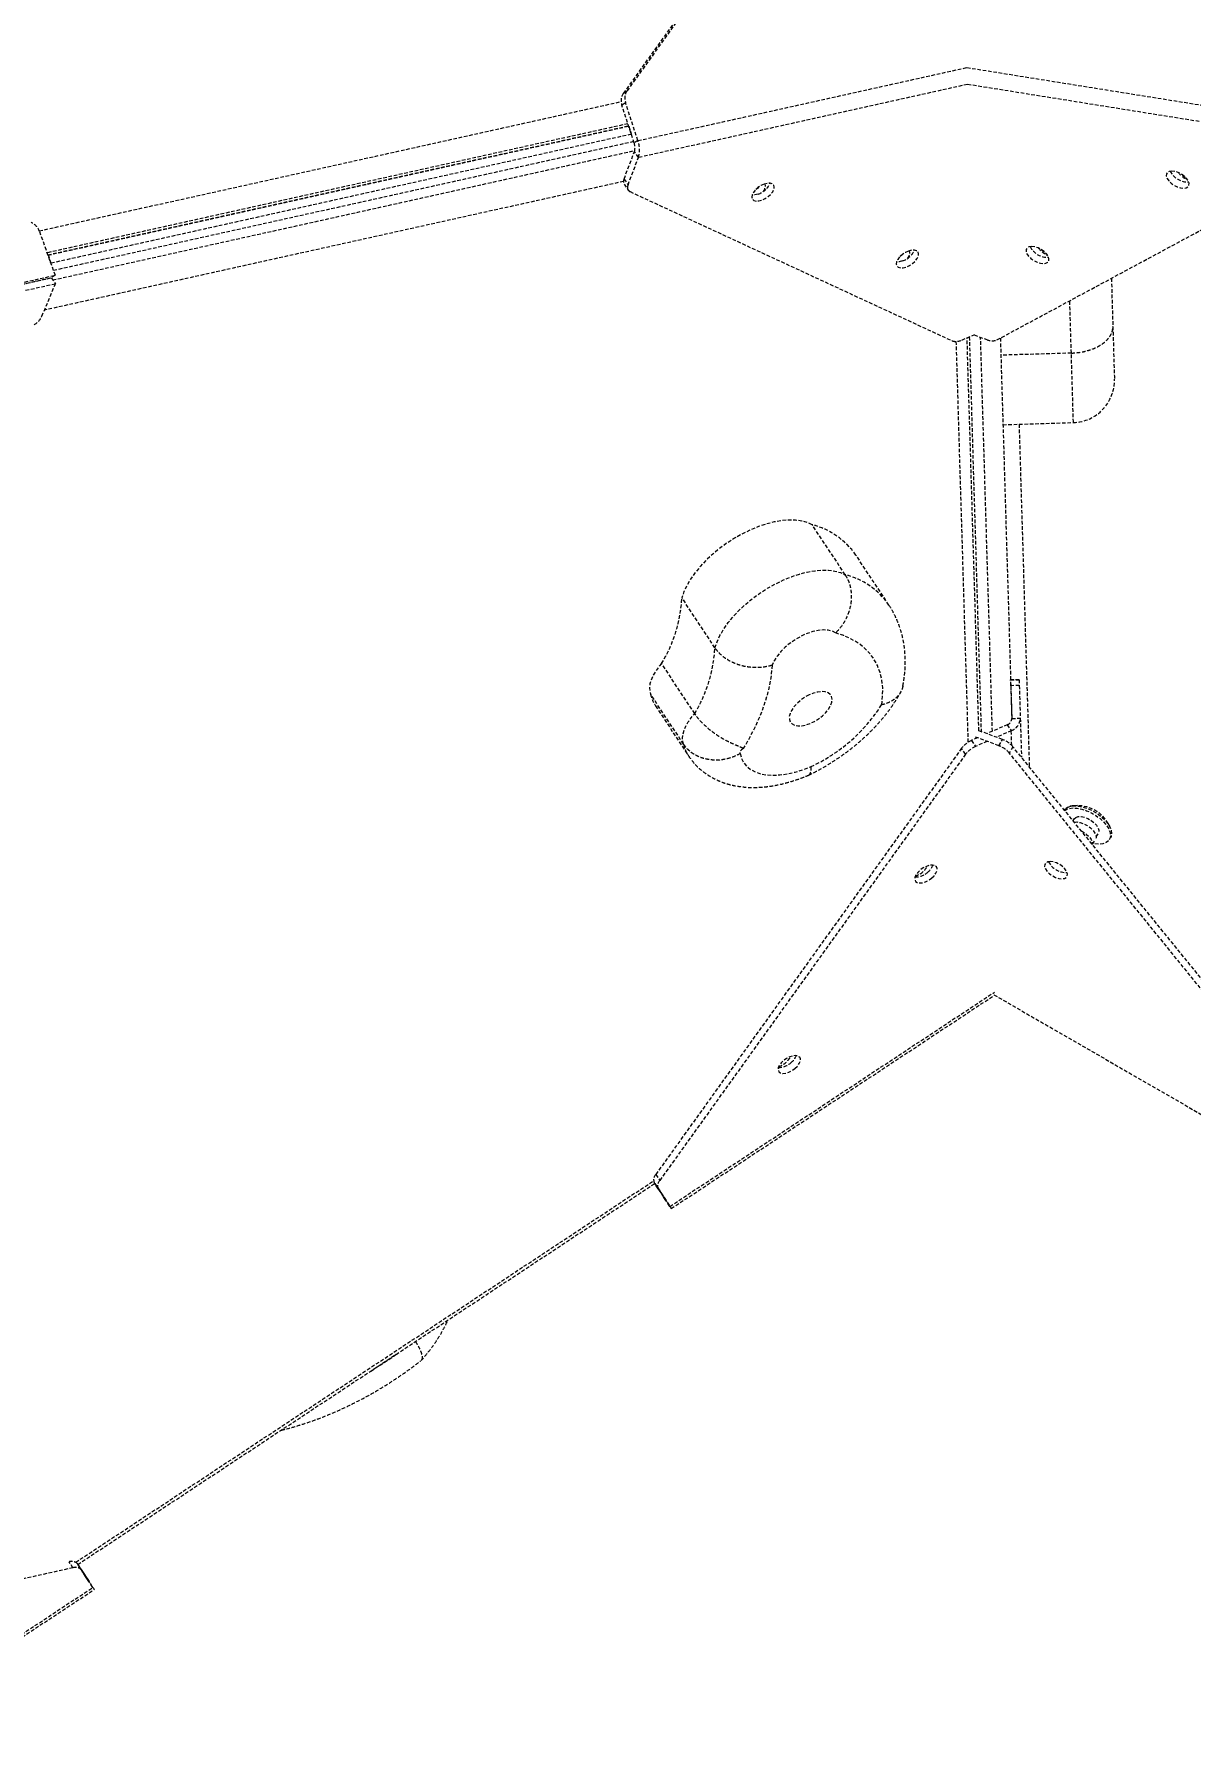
# Model space of a CAD drawing. Header units: millimetres. Extents: x -5934 to 4978, y -3536 to 3518.
# Drawn here: x 444 to 854, y -279 to 328 of the extents above; entities that cross this region are included whole.
import ezdxf

# ---------------------------------------------------------------- set-up
doc = ezdxf.new("R2010")
doc.units = ezdxf.units.MM
doc.linetypes.add('HIDDEN', pattern=[1.905, 1.27, -0.635])
for name, color, linetype in [('DIKOM_ОБЪЕКТ', 7, 'Continuous'), ('DIKOM_РАЗМЕР_ЗОНА', 7, 'Continuous'), ('DIKOM_РАЗМЕР_ОБЪЕКТА', 7, 'Continuous')]:
    doc.layers.add(name, color=color, linetype=linetype)
doc.styles.add('style1', font='arialbd.ttf', dxfattribs={"width": 0.8})
doc.dimstyles.new('1-50', dxfattribs={"dimtxt": 300, "dimasz": 200, "dimexe": 100, "dimexo": 0, "dimgap": 100, "dimtad": 1, "dimtxsty": 'style1', "dimcen": 200, "dimclrd": 7, "dimclre": 7, "dimclrt": 7, "dimadec": 1, "dimazin": 2, "dimtfac": 1, "dimtmove": 0, "dimatfit": 2, "dimfxl": 0, "dimlwd": 25, "dimlwe": 18, "dimarcsym": 0})

# ---------------------------------------------------------------- blocks, each defined once
blk = doc.blocks.new('*D0')
at = {"layer": 'Defpoints', "color": 0, "transparency": 16777216}
for p in [(-2296.89, 639), (2643.2, 244.5), (2643.2, -1241.2)]:
    blk.add_point(p, dxfattribs=at)
at = {"layer": 'DIKOM_РАЗМЕР_ОБЪЕКТА', "color": 7, "lineweight": 18, "transparency": 16777216}
for p, q in [((-2296.89, 639), (-2296.89, -1341.2)), ((2643.2, 244.5), (2643.2, -1341.2))]:
    blk.add_line(p, q, dxfattribs=at)
at = {"layer": 'DIKOM_РАЗМЕР_ОБЪЕКТА', "color": 7, "lineweight": 25, "transparency": 16777216}
blk.add_line((-2096.89, -1241.2), (2443.2, -1241.2), dxfattribs=at)
at = {"layer": 'DIKOM_РАЗМЕР_ОБЪЕКТА', "color": 7, "transparency": 16777216}
for points in [[(-2096.89, -1207.86), (-2096.89, -1274.53), (-2296.89, -1241.2)], [(2443.2, -1207.86), (2443.2, -1274.53), (2643.2, -1241.2)]]:
    blk.add_solid(points, dxfattribs=at)
at = {"layer": 'DIKOM_РАЗМЕР_ОБЪЕКТА', "color": 7, "transparency": 16777216, "insert": (101.53, -873.15), "char_height": 300, "attachment_point": 5, "style": 'style1'}
blk.add_mtext('{\\fArial|b0|i0|c204|p34;\\H1.75x;4950}', dxfattribs=at)
blk = doc.blocks.new('*D1')
at = {"layer": 'Defpoints', "color": 0, "transparency": 16777216}
for p in [(-1315.67, 1399.62), (-2761.53, -516.72), (2199.14, -516.72)]:
    blk.add_point(p, dxfattribs=at)
at = {"layer": 'DIKOM_РАЗМЕР_ОБЪЕКТА', "color": 7, "lineweight": 18, "transparency": 16777216}
for p, q in [((-1315.67, 1399.62), (-2861.53, 1399.62)), ((2199.14, -516.72), (-2861.53, -516.72))]:
    blk.add_line(p, q, dxfattribs=at)
at = {"layer": 'DIKOM_РАЗМЕР_ОБЪЕКТА', "color": 7, "lineweight": 25, "transparency": 16777216}
blk.add_line((-2761.53, 1199.62), (-2761.53, -316.72), dxfattribs=at)
at = {"layer": 'DIKOM_РАЗМЕР_ОБЪЕКТА', "color": 7, "transparency": 16777216}
for points in [[(-2794.86, 1199.62), (-2728.19, 1199.62), (-2761.53, 1399.62)], [(-2794.86, -316.72), (-2728.19, -316.72), (-2761.53, -516.72)]]:
    blk.add_solid(points, dxfattribs=at)
at = {"layer": 'DIKOM_РАЗМЕР_ОБЪЕКТА', "color": 7, "transparency": 16777216, "insert": (-3129.58, 684.6), "char_height": 300, "attachment_point": 5, "rotation": 90, "style": 'style1'}
blk.add_mtext('{\\fArial|b0|i0|c204|p34;\\H1.75x;1950}', dxfattribs=at)
blk = doc.blocks.new('*D2')
at = {"layer": 'Defpoints', "color": 0, "transparency": 16777216}
for p in [(-2311.07, 3518.49), (-5291.95, -2644.37), (2643.33, -2644.37)]:
    blk.add_point(p, dxfattribs=at)
at = {"layer": 'DIKOM_РАЗМЕР_ЗОНА', "color": 7, "lineweight": 18, "transparency": 16777216}
for p, q in [((-2311.07, 3518.49), (-5391.95, 3518.49)), ((2643.33, -2644.37), (-5391.95, -2644.37))]:
    blk.add_line(p, q, dxfattribs=at)
at = {"layer": 'DIKOM_РАЗМЕР_ЗОНА', "color": 7, "lineweight": 25, "transparency": 16777216}
blk.add_line((-5291.95, 3318.49), (-5291.95, -2444.37), dxfattribs=at)
at = {"layer": 'DIKOM_РАЗМЕР_ЗОНА', "color": 7, "transparency": 16777216}
for points in [[(-5325.28, 3318.49), (-5258.61, 3318.49), (-5291.95, 3518.49)], [(-5325.28, -2444.37), (-5258.61, -2444.37), (-5291.95, -2644.37)]]:
    blk.add_solid(points, dxfattribs=at)
at = {"layer": 'DIKOM_РАЗМЕР_ЗОНА', "color": 7, "transparency": 16777216, "insert": (-5660, 631.36), "char_height": 300, "attachment_point": 5, "rotation": 90, "style": 'style1'}
blk.add_mtext('{\\fArial|b0|i0|c204|p34;\\H1.75x;6150}', dxfattribs=at)
blk = doc.blocks.new('*D3')
at = {"layer": 'Defpoints', "color": 0, "transparency": 16777216}
for p in [(-4645.22, 715.38), (4976.69, 143.64), (4976.69, -3436.45)]:
    blk.add_point(p, dxfattribs=at)
at = {"layer": 'DIKOM_РАЗМЕР_ЗОНА', "color": 7, "lineweight": 18, "transparency": 16777216}
for p, q in [((-4645.22, 715.38), (-4645.22, -3536.45)), ((4976.69, 143.64), (4976.69, -3536.45))]:
    blk.add_line(p, q, dxfattribs=at)
at = {"layer": 'DIKOM_РАЗМЕР_ЗОНА', "color": 7, "lineweight": 25, "transparency": 16777216}
blk.add_line((-4445.22, -3436.45), (4776.69, -3436.45), dxfattribs=at)
at = {"layer": 'DIKOM_РАЗМЕР_ЗОНА', "color": 7, "transparency": 16777216}
for points in [[(-4445.22, -3403.11), (-4445.22, -3469.78), (-4645.22, -3436.45)], [(4776.69, -3403.11), (4776.69, -3469.78), (4976.69, -3436.45)]]:
    blk.add_solid(points, dxfattribs=at)
at = {"layer": 'DIKOM_РАЗМЕР_ЗОНА', "color": 7, "transparency": 16777216, "insert": (87.74, -3068.4), "char_height": 300, "attachment_point": 5, "style": 'style1'}
blk.add_mtext('{\\fArial|b0|i0|c204|p34;\\H1.75x;9600}', dxfattribs=at)

msp = doc.modelspace()

# ---------------------------------------------------------------- linework, layer by layer
at = {"layer": 'DIKOM_ОБЪЕКТ', "color": 7, "linetype": 'HIDDEN', "lineweight": 15}
for p, q in [((760.988, 458.35), (652.523, 307.197)), ((762.304, 459.219), (653.839, 308.066)), ((657.697, 290.424), (774.339, 316.338)), ((774.338, 316.361), (892.334, 297.474)), ((774.541, 310.345), (657.876, 284.426)), ((892.514, 291.476), (774.541, 310.36)), ((445.372, 258.411), (651.761, 304.279)), ((653.329, 303.882), (652.012, 303.013)), ((652.523, 307.197), (653.839, 308.066)), ((657.697, 290.424), (653.329, 303.882)), ((656.381, 289.555), (652.012, 303.013)), ((654.152, 296.422), (448.157, 250.641)), ((448.412, 249.929), (654.384, 295.705)), ((448.455, 249.812), (654.423, 295.586)), ((655.359, 292.702), (449.48, 246.947)), ((654.422, 295.586), (655.358, 292.702)), ((450.15, 241.022), (656.573, 286.898)), ((656.212, 290.074), (450.415, 244.337)), ((652.796, 276.822), (656.47, 286.556)), ((657.697, 290.424), (656.381, 289.555)), ((657.876, 284.426), (656.47, 286.556)), ((654.202, 274.692), (657.876, 284.426)), ((785.011, 219.748), (896.201, 279.583)), ((652.608, 275.965), (447.25, 230.326)), ((652.796, 276.822), (654.202, 274.692)), ((652.85, 275.007), (654.256, 272.877)), ((702.953, 274.448), (702.783, 275.1)), ((654.908, 272.334), (769.15, 219.422)), ((445.446, 258.215), (451.01, 242.673)), ((449.568, 246.967), (448.631, 249.851)), ((754.157, 250.737), (753.987, 251.387)), ((325.443, 214.19), (449.694, 241.804)), ((449.697, 241.709), (325.446, 214.095)), ((326.759, 215.059), (451.01, 242.673)), ((451.103, 239.58), (326.852, 211.965)), ((446.346, 228.154), (451.103, 239.58)), ((451.01, 242.673), (449.694, 241.804)), ((449.697, 241.709), (451.103, 239.58)), ((774.864, 77.086), (770.603, 219.209)), ((772.607, 219.717), (777.192, 221.627)), ((778.614, 81.135), (774.436, 220.479)), ((775.215, 220.804), (779.412, 80.84)), ((776.958, 221.53), (781.387, 219.891)), ((783.411, 80.952), (779.221, 220.693)), ((786.232, 220.405), (790.285, 85.255)), ((811.403, 215.074), (786.415, 214.324)), ((787.153, 189.693), (812.142, 190.442)), ((792.859, 189.864), (796.504, 68.304)), ((731.22, 136.463), (719.502, 154.21)), ((746.717, 125.709), (734.999, 143.456)), ((685.015, 110.553), (673.297, 128.3)), ((677.832, 87.207), (666.114, 104.953)), ((792.867, 99.245), (789.868, 99.155)), ((789.868, 99.155), (789.881, 99.154)), ((789.881, 99.154), (792.88, 99.244)), ((792.942, 97.184), (789.944, 97.094)), ((792.867, 99.245), (792.88, 99.244)), ((792.942, 97.184), (793.291, 85.588)), ((673.906, 76.343), (662.188, 94.09)), ((789.944, 97.094), (790.292, 85.498)), ((663.95, 89.933), (675.668, 72.186)), ((790.18, 89.085), (790.17, 89.085)), ((790.292, 85.498), (793.291, 85.588)), ((793.291, 85.588), (793.705, 71.748)), ((785.707, 75.828), (777.284, 78.945)), ((786.983, 78.038), (778.458, 81.193)), ((788.7, 83.278), (781.444, 80.087)), ((790.106, 81.149), (784.838, 78.832)), ((788.7, 83.278), (790.106, 81.149)), ((790.262, 75.939), (790.106, 81.149)), ((772.498, 74.926), (664.033, -76.233)), ((773.904, 72.796), (772.498, 74.926)), ((778.124, 78.627), (776.035, 77.708)), ((776.035, 77.708), (777.441, 75.578)), ((781.517, 77.371), (777.441, 75.578)), ((785.707, 75.828), (786.983, 78.038)), ((790.68, 75.472), (789.404, 73.262)), ((906.376, -70.708), (789.404, 73.262)), ((907.652, -68.498), (790.68, 75.472)), ((773.904, 72.796), (665.439, -78.362)), ((812.329, 49.838), (811.987, 49.246)), ((813.576, 54.576), (812.16, 54.482)), ((820.23, 43.524), (820.989, 44.838)), ((825.096, 47.014), (824.469, 48.287)), ((824.887, 42.588), (825.312, 43.325)), ((818.854, 40.96), (819.934, 42.409)), ((669.044, -87.565), (784.183, -11.549)), ((669.538, -88.313), (784.176, -12.627)), ((783.956, -12.5), (903.253, -81.379)), ((458.317, -213.778), (663.251, -78.47)), ((664.033, -76.233), (665.439, -78.362)), ((459.039, -214.554), (663.68, -79.439)), ((664.891, -81.273), (663.485, -79.143)), ((667.638, -85.435), (663.485, -79.143)), ((663.679, -79.44), (667.638, -85.435)), ((663.679, -79.44), (664.889, -81.273)), ((664.889, -81.273), (669.044, -87.565)), ((669.044, -87.565), (664.891, -81.273)), ((669.044, -87.565), (667.638, -85.435)), ((669.044, -87.565), (667.638, -85.435)), ((457.357, -215.748), (276.266, -255.982)), ((457.357, -215.748), (455.951, -213.618)), ((458.843, -214.257), (460.249, -216.387)), ((458.843, -214.257), (462.998, -220.55)), ((462.998, -220.55), (459.04, -214.554)), ((460.25, -216.388), (459.04, -214.554)), ((460.249, -216.387), (464.404, -222.679)), ((464.404, -222.679), (460.25, -216.388)), ((342.101, -303.428), (464.404, -222.679)), ((342.321, -304.357), (464.898, -223.427)), ((464.404, -222.679), (462.998, -220.55)), ((464.404, -222.679), (462.998, -220.55)), ((462.998, -220.55), (462.998, -220.55))]:
    msp.add_line(p, q, dxfattribs=at)
at = {"layer": 'DIKOM_ОБЪЕКТ', "color": 7, "linetype": 'HIDDEN', "lineweight": 15, "flags": 128}
for points in [[(847.051, 279.634), (846.146, 279.516), (845.481, 279.161), (845.111, 278.597), (845.066, 277.871), (845.348, 277.041), (845.936, 276.175), (846.782, 275.343), (847.816, 274.612), (848.957, 274.041), (850.11, 273.676), (851.182, 273.548), (852.087, 273.667), (852.752, 274.022), (853.122, 274.586), (853.168, 275.312), (852.885, 276.141), (852.297, 277.008), (851.452, 277.84), (850.417, 278.571), (849.277, 279.142), (848.124, 279.506), (847.051, 279.634)], [(702.469, 274.995), (701.339, 274.478), (700.269, 273.773), (699.347, 272.939), (698.647, 272.041), (698.226, 271.154), (698.117, 270.349), (698.33, 269.692), (698.848, 269.234), (699.628, 269.015), (700.607, 269.051), (701.707, 269.339), (702.837, 269.857), (703.906, 270.561), (704.829, 271.396), (705.529, 272.293), (705.95, 273.18), (706.059, 273.985), (705.846, 274.643), (705.328, 275.1), (704.548, 275.32), (703.569, 275.284), (702.469, 274.995)], [(700.444, 273.905), (700.049, 273.495), (699.257, 272.841)], [(700.301, 271.469), (699.201, 271.181), (698.223, 271.145)], [(753.67, 251.282), (752.54, 250.764), (751.47, 250.059), (750.548, 249.225), (749.848, 248.327), (749.426, 247.44), (749.318, 246.635), (749.531, 245.978), (750.049, 245.521), (750.829, 245.301), (751.808, 245.337), (752.907, 245.625), (754.038, 246.143), (755.107, 246.847), (756.03, 247.682), (756.73, 248.579), (757.151, 249.466), (757.26, 250.271), (757.047, 250.929), (756.529, 251.386), (755.749, 251.606), (754.769, 251.57), (753.67, 251.282)], [(751.646, 250.192), (751.254, 249.786), (750.46, 249.129)], [(797.363, 252.895), (796.458, 252.777), (795.793, 252.422), (795.423, 251.858), (795.378, 251.132), (795.66, 250.302), (796.248, 249.436), (797.094, 248.604), (798.128, 247.873), (799.268, 247.302), (800.421, 246.937), (801.494, 246.809), (802.399, 246.928), (803.064, 247.283), (803.434, 247.847), (803.48, 248.573), (803.197, 249.402), (802.609, 250.269), (801.764, 251.101), (800.729, 251.832), (799.589, 252.403), (798.436, 252.767), (797.363, 252.895)], [(751.502, 247.755), (750.402, 247.467), (749.423, 247.431)], [(825.615, 241.578), (825.716, 238.208), (825.822, 234.672), (825.927, 231.185), (826.029, 227.782), (826.128, 224.497)], [(811.403, 215.074), (811.282, 219.13), (811.155, 223.346), (811.025, 227.688), (810.892, 232.121), (810.846, 233.65)], [(826.128, 224.497), (826.226, 221.218), (826.316, 218.22), (826.397, 215.518), (826.468, 213.127), (826.53, 211.06), (826.582, 209.329), (826.624, 207.942), (826.655, 206.906), (826.675, 206.228), (826.685, 205.911), (826.686, 205.885)], [(812.142, 190.442), (812.14, 190.499), (812.128, 190.903), (812.104, 191.695), (812.069, 192.871), (812.022, 194.425), (811.965, 196.351), (811.896, 198.639), (811.817, 201.278), (811.728, 204.255), (811.629, 207.558), (811.52, 211.17), (811.403, 215.074)], [(719.502, 154.21), (717.765, 154.988), (715.789, 155.524), (713.598, 155.813), (711.22, 155.851), (708.683, 155.637), (706.019, 155.174), (703.26, 154.467), (700.441, 153.526), (697.597, 152.362), (694.762, 150.989), (691.972, 149.424), (689.261, 147.687), (686.662, 145.799), (684.207, 143.783), (681.927, 141.664), (679.85, 139.469), (678.001, 137.223), (676.403, 134.956), (675.076, 132.694), (674.037, 130.467), (673.297, 128.3)], [(685.015, 110.553), (685.754, 112.72), (686.794, 114.947), (688.121, 117.209), (689.719, 119.476), (691.567, 121.722), (693.645, 123.917), (695.925, 126.036), (698.379, 128.052), (700.978, 129.94), (703.69, 131.677), (706.48, 133.242), (709.315, 134.615), (712.159, 135.779), (714.978, 136.72), (717.736, 137.427), (720.4, 137.89), (722.937, 138.104), (725.316, 138.066), (727.507, 137.777), (729.483, 137.241), (731.22, 136.463)], [(727.78, 115.817), (726.599, 116.44), (725.158, 116.806), (723.497, 116.904), (721.662, 116.732), (719.702, 116.295), (717.671, 115.604), (715.625, 114.679), (713.62, 113.545), (711.711, 112.233), (709.95, 110.778), (708.385, 109.222), (707.059, 107.605), (706.009, 105.973), (705.263, 104.371)], [(744.164, 90.349), (744.492, 93.43), (744.5, 96.384), (744.187, 99.193), (743.556, 101.843), (742.609, 104.319), (741.351, 106.609), (739.791, 108.7), (737.935, 110.581), (735.793, 112.241), (733.378, 113.672), (730.703, 114.866), (727.78, 115.817)], [(666.114, 104.953), (664.88, 103.496), (663.833, 102.019), (662.99, 100.548), (662.364, 99.106), (661.967, 97.717), (661.804, 96.404), (661.878, 95.188), (662.188, 94.09)], [(705.263, 104.371), (704.975, 100.954), (704.398, 97.431), (703.535, 93.815), (702.389, 90.119), (700.963, 86.354), (699.263, 82.535), (697.294, 78.674), (695.064, 74.785)], [(789.944, 97.094), (789.93, 97.549), (789.918, 97.957), (789.907, 98.312), (789.898, 98.61), (789.891, 98.846), (789.886, 99.016), (789.883, 99.12), (789.881, 99.154)], [(792.88, 99.244), (792.881, 99.21), (792.884, 99.106), (792.89, 98.936), (792.897, 98.7), (792.906, 98.402), (792.916, 98.047), (792.929, 97.639), (792.942, 97.184)], [(718.418, 93.837), (716.9, 93.009), (715.466, 92.015), (714.177, 90.896), (713.084, 89.697), (712.232, 88.468), (711.656, 87.259), (711.38, 86.119), (711.415, 85.095), (711.76, 84.23), (712.4, 83.558), (713.31, 83.107), (714.451, 82.895), (715.778, 82.931), (717.236, 83.214), (718.765, 83.733), (720.303, 84.464), (721.786, 85.38), (723.155, 86.442), (724.352, 87.607), (725.33, 88.828), (726.047, 90.053), (726.475, 91.234), (726.596, 92.321), (726.405, 93.27), (725.91, 94.043), (725.131, 94.608), (724.1, 94.941), (722.86, 95.029), (721.461, 94.868), (719.959, 94.466), (718.418, 93.837)], [(673.906, 76.343), (673.595, 77.441), (673.521, 78.657), (673.684, 79.97), (674.082, 81.359), (674.707, 82.801), (675.55, 84.272), (676.598, 85.749), (677.832, 87.207)], [(695.064, 74.785), (694.745, 74.629), (694.445, 74.425), (694.185, 74.189), (693.981, 73.935), (693.85, 73.682), (693.798, 73.447), (693.831, 73.247), (693.945, 73.094)], [(693.945, 73.094), (694.405, 71.388), (695.177, 69.863), (696.252, 68.536), (697.617, 67.425), (699.254, 66.543), (701.143, 65.902), (703.26, 65.51), (705.579, 65.371), (708.07, 65.488), (710.702, 65.859), (713.443, 66.478), (716.258, 67.34), (719.112, 68.431)], [(808.957, 52.985), (809.208, 53.3), (810.032, 53.929)], [(809.071, 52.836), (809.606, 53.192), (810.701, 53.596), (812.025, 53.759), (813.527, 53.676), (815.149, 53.349), (816.83, 52.791), (818.503, 52.023), (820.106, 51.075), (821.577, 49.984), (822.858, 48.791), (823.901, 47.542), (824.666, 46.286), (825.124, 45.07), (825.256, 43.941), (825.057, 42.942), (824.536, 42.113), (823.712, 41.484), (822.617, 41.081), (821.294, 40.917), (819.792, 41.001), (818.985, 41.136)], [(810.032, 53.929), (811.127, 54.333), (812.45, 54.496), (813.952, 54.412), (815.575, 54.085), (817.255, 53.527), (818.929, 52.76), (820.532, 51.812), (822.002, 50.721), (823.283, 49.528), (824.327, 48.279), (825.092, 47.023), (825.549, 45.806), (825.681, 44.677), (825.482, 43.679), (825.312, 43.325)], [(812.329, 49.838), (812.387, 49.929), (812.947, 50.419)], [(812.389, 48.761), (813.39, 48.782), (814.585, 48.569), (815.839, 48.126), (817.065, 47.484), (818.179, 46.688), (819.105, 45.79), (819.782, 44.853), (820.162, 43.94), (820.219, 43.114), (819.95, 42.43), (819.934, 42.409)], [(812.947, 50.419), (813.783, 50.681), (814.832, 50.694), (816.017, 50.459), (817.249, 49.992), (818.438, 49.329), (819.495, 48.517), (820.341, 47.619), (820.914, 46.699), (821.172, 45.827), (821.095, 45.067), (820.989, 44.838)], [(814.966, 45.589), (815.724, 45.168), (816.825, 44.38), (817.741, 43.493), (818.41, 42.567), (818.785, 41.664), (818.842, 40.848), (818.838, 40.823)], [(761.871, 28.86), (762.754, 29.713), (763.402, 30.614), (763.763, 31.49), (763.807, 32.271), (763.531, 32.892), (762.957, 33.304), (762.131, 33.473), (761.121, 33.386), (760.008, 33.049), (758.883, 32.491), (757.836, 31.755), (756.953, 30.902), (756.305, 30.001), (755.944, 29.124), (755.9, 28.344), (756.176, 27.722), (756.75, 27.31), (757.576, 27.141), (758.586, 27.228), (759.699, 27.565), (760.824, 28.124), (761.871, 28.86)], [(803.905, 34.735), (803, 34.617), (802.335, 34.262), (801.965, 33.698), (801.919, 32.972), (802.202, 32.142), (802.79, 31.276), (803.635, 30.444), (804.67, 29.713), (805.81, 29.142), (806.963, 28.777), (808.035, 28.649), (808.941, 28.767), (809.605, 29.123), (809.975, 29.686), (810.021, 30.412), (809.739, 31.242), (809.151, 32.108), (808.306, 32.94), (807.271, 33.672), (806.131, 34.243), (804.978, 34.607), (803.905, 34.735)], [(713.4, -38.69), (714.284, -37.837), (714.932, -36.935), (715.293, -36.059), (715.337, -35.279), (715.061, -34.657), (714.486, -34.245), (713.661, -34.076), (712.651, -34.163), (711.538, -34.5), (710.413, -35.059), (709.366, -35.794), (708.483, -36.647), (707.834, -37.549), (707.474, -38.425), (707.429, -39.205), (707.706, -39.827), (708.28, -40.239), (709.105, -40.408), (710.116, -40.321), (711.228, -39.984), (712.354, -39.425), (713.4, -38.69)], [(667.638, -85.435), (667.744, -85.596), (667.822, -85.714), (667.869, -85.785), (667.885, -85.809), (667.869, -85.785), (667.822, -85.714), (667.744, -85.596), (667.638, -85.435)], [(669.044, -87.565), (669.257, -87.887), (669.412, -88.122), (669.506, -88.265), (669.538, -88.313), (669.506, -88.265), (669.412, -88.122), (669.257, -87.887), (669.044, -87.565)], [(462.998, -220.55), (463.104, -220.711), (463.182, -220.828), (463.229, -220.9), (463.245, -220.924), (463.229, -220.9), (463.182, -220.828), (463.104, -220.711), (462.998, -220.55)], [(464.404, -222.679), (464.617, -223.002), (464.772, -223.237), (464.866, -223.379), (464.898, -223.427), (464.866, -223.379), (464.772, -223.237), (464.617, -223.002), (464.404, -222.679)]]:
    msp.add_lwpolyline(points, dxfattribs=at)
at = {"layer": 'DIKOM_ОБЪЕКТ', "color": 7, "linetype": 'HIDDEN', "lineweight": 15}
for centre, radius, start, end in [((656.427, 304.598), 4.69, 146.347735, 199.743857), ((657.742, 305.467), 4.69, 146.344347, 199.74661), ((651.839, 287.918), 4.828, 343.610441, 19.817541), ((648.614, 287.15), 9.654, 343.608431, 19.818583), ((852.612, 282.645), 6.856, 206.448751, 273.551249), ((654.565, 275.966), 1.965, 154.186544, 209.236642), ((655.696, 273.855), 1.713, 150.711323, 242.61629), ((698.368, 277.867), 6.683, 286.805121, 337.597369), ((699.401, 274.701), 3.561, 320.409448, 355.935668), ((855.995, 283.985), 8.204, 216.682665, 246.258304), ((855.684, 283.445), 7.106, 224.956186, 237.986367), ((440.058, 256.309), 5.715, 19.48304, 64.418478), ((749.57, 254.153), 6.683, 286.804074, 337.598052), ((750.604, 250.99), 3.562, 320.385815, 355.931468), ((802.926, 255.913), 6.863, 206.633377, 273.538589), ((806.302, 257.246), 8.201, 216.692923, 246.279898), ((805.992, 256.708), 7.106, 224.974579, 238.00003), ((439.798, 231.341), 7.282, 301.598412, 334.048312), ((770.519, 223.778), 4.566, 252.54699, 297.212084), ((783.37, 224.136), 4.685, 244.96384, 290.505787), ((811.692, 205.436), 15, 271.717474, 1.717474), ((712.561, 127.664), 27.438, 35.136415, 75.34642), ((724.732, 110.571), 26.692, 34.557017, 75.934286), ((622.706, 131.087), 50.668, 328.950188, 356.847226), ((634.423, 113.34), 50.668, 328.950239, 356.847039), ((674.446, 96.835), 12.562, 192.622848, 213.325062), ((693.922, 122.5), 59.649, 294.979706, 327.383185), ((787.856, 85.565), 2.437, 290.247947, 358.435353), ((788.419, 85.721), 4.874, 290.247369, 358.436055), ((686.165, 79.088), 12.563, 192.62405, 213.325088), ((779.549, 69.602), 8.835, 113.441308, 142.946289), ((780.955, 67.473), 8.835, 113.441512, 142.945521), ((782.685, 67.527), 8.834, 40.485097, 69.992032), ((783.96, 69.736), 8.835, 40.486102, 69.991026), ((812.102, 50.434), 4.049, 89.174306, 140.947692), ((813.535, 41.927), 12.648, 30.182802, 89.817198), ((756.16, 35.562), 6.28, 268.43263, 313.27217), ((753.943, 36.601), 7.312, 287.265698, 332.262913), ((757.129, 35.411), 5.539, 307.030174, 339.375757), ((809.464, 37.742), 6.852, 206.365311, 273.586972), ((705.477, -30.951), 7.309, 287.228275, 332.284937), ((708.659, -32.138), 5.538, 307.029852, 339.375817), ((707.689, -31.986), 6.281, 268.438396, 313.267305), ((665.953, -78.101), 2.679, 135.778261, 202.878128), ((667.359, -80.231), 2.679, 135.779694, 202.877458), ((481.042, -11.939), 157.058, 301.42745, 305.442448), ((456.915, -216.118), 2.679, 43.981707, 111.086791), ((458.321, -218.248), 2.68, 43.991521, 111.076978)]:
    msp.add_arc(centre, radius, start, end, dxfattribs=at)
for points, knots in [([(811.403, 215.074), (812.227, 215.122), (813.898, 215.22), (816.314, 215.68), (818.604, 216.359), (820.666, 217.251), (822.479, 218.338), (823.964, 219.576), (825.105, 220.95), (825.945, 222.587), (826.147, 223.798), (826.128, 224.489), (826.128, 224.497)], [0, 0, 0, 0, 0.1043111, 0.2116567, 0.3159645, 0.4232783, 0.5279861, 0.6356764, 0.7413929, 0.8501009, 0.9982854, 1, 1, 1, 1]), ([(731.22, 136.463), (731.581, 135.848), (732.314, 134.599), (733.008, 132.43), (733.384, 130.094), (733.398, 127.671), (733.055, 125.194), (732.367, 122.774), (731.341, 120.438), (729.875, 118.055), (728.587, 116.575), (727.792, 115.828), (727.78, 115.817)], [0, 0, 0, 0, 0.1053858, 0.213829, 0.3192145, 0.4276504, 0.5331357, 0.6416658, 0.7474224, 0.8562226, 0.9978498, 1, 1, 1, 1]), ([(751.652, 97.001), (751.75, 97.519), (752.091, 99.326), (752.433, 102.4), (752.559, 106.179), (752.346, 109.846), (751.812, 113.372), (750.969, 116.744), (749.825, 119.942), (748.432, 122.951), (747.278, 124.802), (746.712, 125.71)], [0, 0, 0, 0, 0.0513653, 0.1792209, 0.3050722, 0.4279216, 0.5476952, 0.6645975, 0.7790224, 0.8914907, 1, 1, 1, 1]), ([(705.263, 104.371), (705.249, 104.366), (704.253, 104.05), (702.415, 103.651), (699.657, 103.476), (697.144, 103.633), (694.639, 104.106), (692.26, 104.877), (690.025, 105.941), (688.048, 107.254), (686.312, 108.794), (685.451, 109.962), (685.015, 110.553)], [0, 0, 0, 0, 0.00204413, 0.14514743, 0.25093764, 0.35975802, 0.46508376, 0.57343366, 0.67855371, 0.78670781, 0.89182719, 1, 1, 1, 1]), ([(718.29, 65.426), (718.779, 65.662), (720.444, 66.466), (723.244, 67.981), (726.647, 70.022), (729.949, 72.231), (733.135, 74.59), (736.189, 77.092), (739.096, 79.727), (741.841, 82.487), (744.405, 85.366), (746.775, 88.358), (748.919, 91.461), (750.255, 93.665), (750.873, 94.832), (750.918, 94.916)], [0, 0, 0, 0, 0.0356981, 0.1216849, 0.207453, 0.293148, 0.3789168, 0.4648673, 0.5511631, 0.6379634, 0.7254297, 0.813707, 0.9028942, 0.9929953, 1, 1, 1, 1]), ([(751.629, 97.005), (751.618, 96.889), (751.549, 96.194), (751.026, 95.015), (750.063, 93.541), (748.691, 92.273), (746.796, 91.125), (745.175, 90.572), (744.175, 90.351), (744.164, 90.349)], [0, 0, 0, 0, 0.03486895, 0.210097, 0.39031335, 0.56722847, 0.74914917, 0.99712969, 1, 1, 1, 1]), ([(695.064, 74.785), (695.06, 74.788), (694.776, 75.003), (694.011, 75.356), (692.541, 75.963), (690.726, 76.754), (688.665, 77.789), (686.546, 79.027), (684.487, 80.426), (682.508, 81.99), (680.714, 83.656), (679.099, 85.417), (678.258, 86.604), (677.832, 87.207)], [0, 0, 0, 0, 0.00107979, 0.08125656, 0.16437587, 0.26822481, 0.3751122, 0.47807157, 0.58395672, 0.68648693, 0.79196054, 0.89448942, 1, 1, 1, 1]), ([(693.945, 73.094), (693.934, 73.087), (692.984, 72.484), (691.186, 71.658), (688.478, 70.937), (685.99, 70.659), (683.505, 70.754), (681.138, 71.213), (678.912, 72.029), (676.939, 73.168), (675.205, 74.6), (674.343, 75.756), (673.906, 76.343)], [0, 0, 0, 0, 0.0016812, 0.1432312, 0.2488633, 0.3575575, 0.463117, 0.5717345, 0.6772708, 0.7858666, 0.8914026, 1, 1, 1, 1]), ([(675.686, 72.199), (675.763, 72.07), (676.298, 71.17), (677.544, 69.671), (679.405, 67.749), (681.488, 66.073), (683.744, 64.626), (686.171, 63.415), (688.759, 62.441), (691.507, 61.709), (694.415, 61.222), (697.479, 60.993), (700.685, 61.028), (704.009, 61.336), (707.41, 61.913), (710.846, 62.747), (714.278, 63.827), (716.746, 64.76), (718.063, 65.325), (718.254, 65.407)], [0, 0, 0, 0, 0.0098228, 0.0686317, 0.1270218, 0.1853712, 0.2441142, 0.3037026, 0.3646022, 0.427259, 0.4920475, 0.5591606, 0.6284952, 0.6995919, 0.771741, 0.8441258, 0.9162156, 0.9878283, 1, 1, 1, 1]), ([(718.247, 65.425), (718.272, 65.428), (718.51, 65.456), (718.802, 65.879), (719.117, 66.783), (719.15, 67.775), (719.113, 68.416), (719.112, 68.431)], [0, 0, 0, 0, 0.0337603, 0.3209552, 0.6164644, 0.9908939, 1, 1, 1, 1]), ([(580.865, -142.171), (581.077, -141.936), (582.155, -140.738), (583.958, -138.504), (586.18, -135.435), (588.139, -132.255), (589.517, -129.739), (590.129, -128.264), (590.279, -127.903)], [0, 0, 0, 0, 0.0527417, 0.2684119, 0.486146, 0.7061488, 0.9281295, 1, 1, 1, 1]), ([(578.799, -135.482), (579.073, -135.915), (579.721, -136.939), (580.443, -138.367), (580.988, -139.75), (581.222, -140.872), (581.195, -141.707), (580.952, -142.015), (580.843, -142.153)], [0, 0, 0, 0, 0.1340557, 0.3169015, 0.4945736, 0.6773642, 0.855714, 1, 1, 1, 1]), ([(531.2, -166.91), (531.69, -166.799), (533.693, -166.346), (537.246, -165.316), (541.837, -163.827), (546.425, -162.113), (550.993, -160.202), (555.526, -158.099), (560.01, -155.814), (564.433, -153.354), (568.779, -150.731), (573.032, -147.949), (577.032, -145.144), (579.549, -143.209), (580.731, -142.3)], [0, 0, 0, 0, 0.0292385, 0.1195368, 0.2095109, 0.2991721, 0.388553, 0.477694, 0.5666422, 0.6554459, 0.7441573, 0.8328265, 0.9215038, 1, 1, 1, 1])]:
    msp.add_open_spline(points, degree=3, knots=knots, dxfattribs=at)

# ---------------------------------------------------------------- dimensions: what is measured, and where the dimension line sits
at = {"layer": 'DIKOM_РАЗМЕР_ЗОНА'}
dim = msp.add_linear_dim(base=(-5291.948, -2644.366), p1=(-2311.073, 3518.487), p2=(2643.327, -2644.366), angle=90, text='{\\fArial|b0|i0|c204|p34;\\H1.75x;6150}', dimstyle='1-50', dxfattribs=at)
dim.commit()
dim.dimension.update_dxf_attribs({"geometry": '*D2', "text_midpoint": (-5291.948, 631.362), "dimtype": 160})
dim = msp.add_linear_dim(base=(4976.687, -3436.446), p1=(-4645.215, 715.379), p2=(4976.687, 143.643), text='{\\fArial|b0|i0|c204|p34;\\H1.75x;9600}', dimstyle='1-50', dxfattribs=at)
dim.commit()
dim.dimension.update_dxf_attribs({"geometry": '*D3', "text_midpoint": (87.741, -3436.446), "dimtype": 160})
at = {"layer": 'DIKOM_РАЗМЕР_ОБЪЕКТА'}
dim = msp.add_linear_dim(base=(-2761.526, -516.724), p1=(-1315.667, 1399.616), p2=(2199.135, -516.724), angle=90, text='{\\fArial|b0|i0|c204|p34;\\H1.75x;1950}', dimstyle='1-50', dxfattribs=at)
dim.commit()
dim.dimension.update_dxf_attribs({"geometry": '*D1', "text_midpoint": (-2761.526, 684.6), "dimtype": 160})
dim = msp.add_linear_dim(base=(2643.204, -1241.198), p1=(-2296.887, 638.997), p2=(2643.204, 244.499), text='{\\fArial|b0|i0|c204|p34;\\H1.75x;4950}', dimstyle='1-50', dxfattribs=at)
dim.commit()
dim.dimension.update_dxf_attribs({"geometry": '*D0', "text_midpoint": (101.53, -1241.198), "dimtype": 160})

doc.saveas('drawing.dxf')
